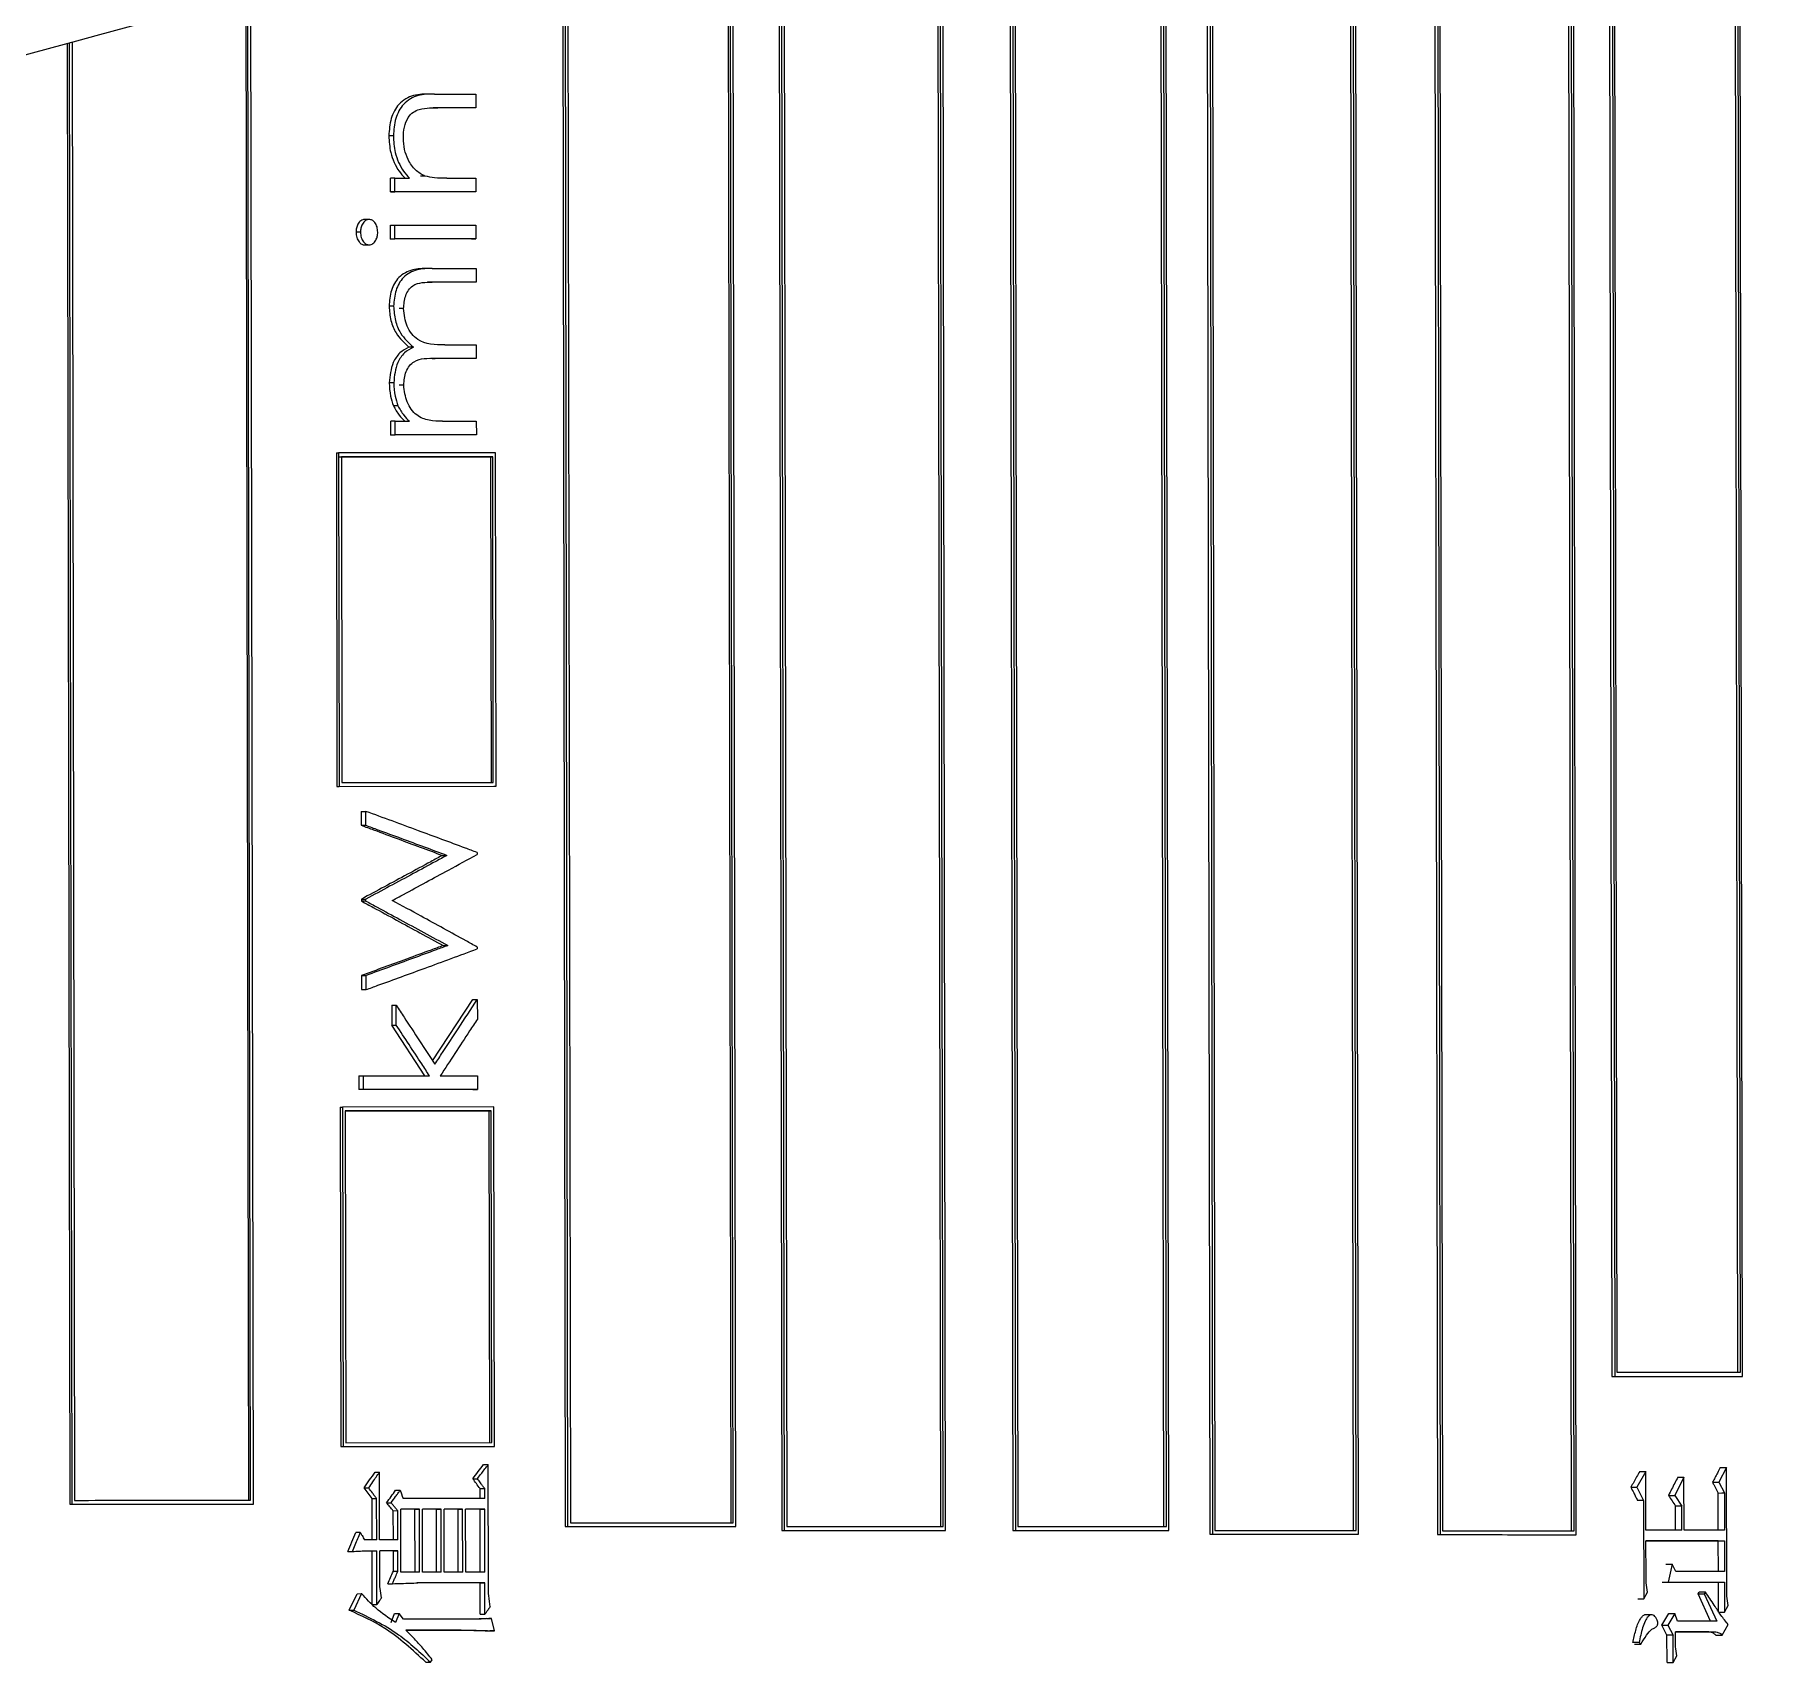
# Model space of a CAD drawing. Header units: millimetres. Extents: x 2320 to 4000, y 933 to 2121.
# Drawn here: x 2904.21 to 2926.8, y 1106.1 to 1127.4 of the extents above; entities that cross this region are included whole.
import ezdxf

# ---------------------------------------------------------------- set-up
doc = ezdxf.new("R2010")
doc.units = ezdxf.units.MM

msp = doc.modelspace()

# ---------------------------------------------------------------- linework, layer by layer
at = {"color": 7, "linetype": 'Continuous', "lineweight": 25}
for p, q in [((2913.28, 1129.961), (2913.317, 1107.928)), ((2913.35, 1107.928), (2913.312, 1129.961)), ((2913.384, 1107.878), (2913.347, 1130.011)), ((2913.946, 1129.961), (2913.984, 1107.828)), ((2913.979, 1129.961), (2914.017, 1107.828)), ((2914.013, 1129.911), (2914.051, 1107.878)), ((2916.024, 1129.911), (2916.061, 1107.878)), ((2916.095, 1107.878), (2916.058, 1129.911)), ((2916.128, 1107.828), (2916.091, 1129.961)), ((2916.969, 1129.961), (2917.006, 1107.828)), ((2917.003, 1129.961), (2917.041, 1107.828)), ((2917.036, 1129.911), (2917.073, 1107.878)), ((2918.942, 1129.911), (2918.98, 1107.878)), ((2919.016, 1107.878), (2918.978, 1129.911)), ((2919.047, 1107.828), (2919.01, 1129.961)), ((2919.547, 1129.911), (2919.585, 1107.778)), ((2919.584, 1129.911), (2919.621, 1107.778)), ((2919.615, 1129.861), (2919.652, 1107.828)), ((2921.423, 1129.86), (2921.461, 1107.827)), ((2921.498, 1107.827), (2921.461, 1129.86)), ((2921.528, 1107.777), (2921.491, 1129.91)), ((2922.523, 1129.905), (2922.561, 1107.772)), ((2922.562, 1129.905), (2922.599, 1107.772)), ((2922.591, 1129.855), (2922.628, 1107.822)), ((2924.275, 1129.854), (2924.312, 1107.821)), ((2924.352, 1107.821), (2924.314, 1129.854)), ((2924.379, 1107.771), (2924.342, 1129.904)), ((2924.808, 1129.853), (2924.842, 1109.843)), ((2924.848, 1129.853), (2924.882, 1109.843)), ((2926.553, 1109.842), (2926.52, 1129.852)), ((2924.875, 1129.803), (2924.909, 1109.899)), ((2926.453, 1129.802), (2926.486, 1109.898)), ((2926.527, 1109.898), (2926.494, 1129.802)), ((2911.116, 1129.196), (2911.152, 1107.878)), ((2911.147, 1129.205), (2911.183, 1107.878)), ((2911.183, 1129.216), (2911.219, 1107.928)), ((2906.973, 1127.967), (2907.007, 1108.221)), ((2907.035, 1108.222), (2907.001, 1127.976)), ((2907.072, 1108.172), (2907.039, 1127.987)), ((2904.637, 1127.283), (2904.67, 1108.17)), ((2904.664, 1127.29), (2904.696, 1108.17)), ((2904.702, 1127.299), (2904.734, 1108.22)), ((2909.429, 1126.62), (2909.369, 1126.62)), ((2909.441, 1126.62), (2909.381, 1126.62)), ((2909.484, 1126.441), (2909.424, 1126.44)), ((2909.441, 1126.62), (2909.981, 1126.62)), ((2909.921, 1126.441), (2909.473, 1126.441)), ((2909.981, 1126.441), (2909.484, 1126.441)), ((2909.981, 1126.441), (2909.921, 1126.441)), ((2909.981, 1126.62), (2909.981, 1126.441)), ((2909.317, 1125.545), (2909.257, 1125.545)), ((2908.923, 1125.517), (2908.864, 1125.517)), ((2908.864, 1125.338), (2908.864, 1125.517)), ((2909.923, 1125.338), (2908.864, 1125.338)), ((2908.864, 1125.338), (2908.923, 1125.338)), ((2908.923, 1125.517), (2909.115, 1125.518)), ((2908.923, 1125.338), (2908.923, 1125.517)), ((2909.983, 1125.338), (2908.923, 1125.338)), ((2909.601, 1125.518), (2909.983, 1125.518)), ((2909.983, 1125.338), (2909.923, 1125.338)), ((2909.983, 1125.518), (2909.983, 1125.338)), ((2908.587, 1124.979), (2908.528, 1124.979)), ((2908.865, 1124.722), (2908.865, 1124.902)), ((2908.865, 1124.902), (2908.924, 1124.902)), ((2908.924, 1124.723), (2908.924, 1124.902)), ((2908.924, 1124.902), (2909.984, 1124.902)), ((2909.984, 1124.902), (2909.984, 1124.723)), ((2908.473, 1124.811), (2908.415, 1124.811)), ((2908.528, 1124.645), (2908.587, 1124.646)), ((2908.865, 1124.722), (2908.924, 1124.723)), ((2908.912, 1124.722), (2908.865, 1124.722)), ((2909.984, 1124.723), (2908.924, 1124.723)), ((2909.924, 1124.723), (2909.868, 1124.723)), ((2909.924, 1124.723), (2909.984, 1124.723)), ((2909.412, 1124.338), (2909.353, 1124.338)), ((2909.412, 1124.338), (2909.985, 1124.338)), ((2909.985, 1124.338), (2909.985, 1124.159)), ((2909.412, 1124.159), (2909.352, 1124.158)), ((2909.925, 1124.159), (2909.408, 1124.158)), ((2909.985, 1124.159), (2909.412, 1124.159)), ((2909.985, 1124.159), (2909.925, 1124.159)), ((2909.038, 1123.812), (2908.979, 1123.812)), ((2909.576, 1123.338), (2909.987, 1123.338)), ((2909.987, 1123.338), (2909.987, 1123.159)), ((2909.449, 1123.159), (2909.39, 1123.158)), ((2909.926, 1123.159), (2909.448, 1123.158)), ((2909.987, 1123.159), (2909.449, 1123.159)), ((2909.987, 1123.159), (2909.926, 1123.159)), ((2908.908, 1122.842), (2908.849, 1122.842)), ((2909.039, 1122.811), (2908.98, 1122.811)), ((2908.928, 1122.338), (2908.869, 1122.338)), ((2908.869, 1122.158), (2908.869, 1122.338)), ((2909.928, 1122.159), (2908.869, 1122.158)), ((2908.869, 1122.158), (2908.928, 1122.159)), ((2908.928, 1122.159), (2908.928, 1122.338)), ((2908.928, 1122.338), (2909.113, 1122.338)), ((2909.989, 1122.159), (2908.928, 1122.159)), ((2909.544, 1122.338), (2909.988, 1122.338)), ((2909.989, 1122.159), (2909.928, 1122.159)), ((2909.988, 1122.338), (2909.989, 1122.159)), ((2908.158, 1121.925), (2908.165, 1117.562)), ((2908.158, 1121.925), (2908.187, 1121.925)), ((2910.24, 1121.925), (2908.187, 1121.925)), ((2908.187, 1121.925), (2908.195, 1117.562)), ((2910.247, 1117.563), (2910.24, 1121.925)), ((2910.204, 1121.875), (2908.224, 1121.875)), ((2908.224, 1121.875), (2908.231, 1117.612)), ((2910.174, 1121.875), (2910.204, 1121.875)), ((2910.174, 1121.875), (2910.181, 1117.613)), ((2910.211, 1117.613), (2910.204, 1121.875)), ((2908.165, 1117.562), (2910.216, 1117.563)), ((2908.195, 1117.562), (2910.247, 1117.563)), ((2908.231, 1117.612), (2910.211, 1117.613)), ((2910.217, 1117.563), (2910.247, 1117.563)), ((2908.484, 1117.235), (2908.484, 1117.052)), ((2908.484, 1117.235), (2908.543, 1117.235)), ((2908.543, 1117.052), (2908.543, 1117.235)), ((2908.484, 1117.052), (2908.543, 1117.052)), ((2909.545, 1116.659), (2909.605, 1116.659)), ((2909.998, 1116.697), (2909.998, 1116.671)), ((2908.486, 1116.087), (2908.486, 1116.061)), ((2908.545, 1116.061), (2908.486, 1116.061)), ((2908.545, 1116.061), (2908.545, 1116.087)), ((2909.555, 1115.479), (2909.615, 1115.479)), ((2910, 1115.46), (2910, 1115.435)), ((2908.488, 1115.087), (2908.546, 1115.087)), ((2908.488, 1115.087), (2908.488, 1114.902)), ((2908.547, 1114.902), (2908.546, 1115.087)), ((2908.882, 1114.697), (2908.941, 1114.697)), ((2908.882, 1114.697), (2908.882, 1114.439)), ((2908.941, 1114.439), (2908.941, 1114.697)), ((2909.416, 1113.971), (2909.941, 1114.774)), ((2909.941, 1114.774), (2910.001, 1114.774)), ((2910.001, 1114.774), (2910.002, 1114.517)), ((2908.882, 1114.439), (2908.941, 1114.439)), ((2909.317, 1113.774), (2908.882, 1114.439)), ((2908.452, 1113.774), (2908.453, 1113.594)), ((2908.452, 1113.774), (2908.511, 1113.774)), ((2909.943, 1113.595), (2908.453, 1113.594)), ((2908.511, 1113.594), (2908.511, 1113.774)), ((2908.511, 1113.774), (2909.377, 1113.774)), ((2910.003, 1113.595), (2908.511, 1113.594)), ((2909.516, 1113.774), (2910.003, 1113.774)), ((2909.943, 1113.595), (2910.003, 1113.595)), ((2910.003, 1113.774), (2910.003, 1113.595)), ((2908.209, 1113.366), (2908.217, 1108.925)), ((2908.209, 1113.366), (2908.238, 1113.366)), ((2910.218, 1113.367), (2908.238, 1113.366)), ((2908.238, 1113.366), (2908.246, 1108.925)), ((2910.226, 1108.926), (2910.218, 1113.367)), ((2910.183, 1113.317), (2908.275, 1113.316)), ((2908.275, 1113.316), (2908.283, 1108.975)), ((2908.275, 1113.316), (2910.152, 1113.316)), ((2910.152, 1113.316), (2910.183, 1113.317)), ((2910.152, 1113.316), (2910.16, 1108.976)), ((2910.19, 1108.976), (2910.183, 1113.317)), ((2924.842, 1109.843), (2926.512, 1109.842)), ((2924.842, 1109.843), (2924.882, 1109.843)), ((2926.512, 1109.842), (2926.553, 1109.842)), ((2908.217, 1108.925), (2910.195, 1108.926)), ((2908.246, 1108.925), (2910.226, 1108.926)), ((2908.283, 1108.975), (2910.19, 1108.976)), ((2910.196, 1108.926), (2910.226, 1108.926)), ((2908.724, 1107.703), (2908.723, 1108.59)), ((2910.147, 1107.087), (2910.144, 1108.688)), ((2925.289, 1108.599), (2925.172, 1108.393)), ((2925.29, 1107.831), (2925.289, 1108.599)), ((2926.344, 1108.652), (2926.243, 1108.457)), ((2926.347, 1107.062), (2926.344, 1108.652)), ((2908.522, 1108.384), (2908.581, 1108.384)), ((2909.943, 1108.504), (2910.004, 1108.504)), ((2910.037, 1108.244), (2910.037, 1108.374)), ((2910.098, 1108.244), (2910.098, 1108.374)), ((2925.172, 1108.393), (2925.26, 1108.22)), ((2925.787, 1108.523), (2925.666, 1108.285)), ((2925.788, 1107.83), (2925.787, 1108.523)), ((2926.243, 1108.457), (2926.316, 1108.317)), ((2904.67, 1108.17), (2907.044, 1108.171)), ((2907.044, 1108.171), (2907.072, 1108.172)), ((2908.626, 1107.703), (2908.625, 1108.244)), ((2908.685, 1107.703), (2908.684, 1108.244)), ((2908.815, 1108.19), (2908.874, 1108.19)), ((2910.098, 1108.244), (2909.032, 1108.244)), ((2925.26, 1108.22), (2925.263, 1106.933)), ((2925.666, 1108.285), (2925.758, 1108.144)), ((2925.758, 1108.144), (2925.677, 1108.144)), ((2925.678, 1107.83), (2925.677, 1108.144)), ((2925.759, 1107.83), (2925.758, 1108.144)), ((2926.236, 1107.83), (2926.235, 1108.316)), ((2926.316, 1108.317), (2926.317, 1107.83)), ((2908.961, 1108.082), (2908.902, 1108.081)), ((2908.903, 1107.703), (2908.902, 1108.081)), ((2908.962, 1107.703), (2908.961, 1108.082)), ((2909.245, 1108.103), (2909, 1108.103)), ((2909.002, 1107.281), (2909, 1108.103)), ((2909.185, 1108.103), (2909, 1108.103)), ((2909.185, 1108.103), (2909.245, 1108.103)), ((2909.187, 1107.281), (2909.185, 1108.103)), ((2909.246, 1107.281), (2909.245, 1108.103)), ((2909.528, 1108.103), (2909.284, 1108.103)), ((2909.286, 1107.281), (2909.284, 1108.103)), ((2909.468, 1108.103), (2909.284, 1108.103)), ((2909.468, 1108.103), (2909.528, 1108.103)), ((2909.469, 1107.281), (2909.468, 1108.103)), ((2909.529, 1107.281), (2909.528, 1108.103)), ((2909.809, 1108.104), (2909.567, 1108.103)), ((2909.568, 1107.281), (2909.567, 1108.103)), ((2909.749, 1108.103), (2909.567, 1108.103)), ((2909.749, 1108.103), (2909.809, 1108.104)), ((2909.751, 1107.281), (2909.749, 1108.103)), ((2909.811, 1107.281), (2909.809, 1108.104)), ((2910.098, 1108.104), (2909.849, 1108.104)), ((2909.85, 1107.281), (2909.849, 1108.104)), ((2910.038, 1108.103), (2909.849, 1108.103)), ((2910.038, 1108.103), (2910.098, 1108.104)), ((2910.039, 1107.281), (2910.038, 1108.103)), ((2910.1, 1107.282), (2910.098, 1108.104)), ((2908.685, 1107.703), (2908.526, 1107.703)), ((2908.962, 1107.703), (2908.724, 1107.703)), ((2911.152, 1107.878), (2913.352, 1107.878)), ((2911.152, 1107.878), (2911.183, 1107.878)), ((2913.352, 1107.878), (2913.384, 1107.878)), ((2913.984, 1107.828), (2916.094, 1107.828)), ((2916.094, 1107.828), (2916.128, 1107.828)), ((2917.006, 1107.828), (2919.011, 1107.828)), ((2919.011, 1107.828), (2919.047, 1107.828)), ((2919.585, 1107.778), (2921.491, 1107.777)), ((2921.491, 1107.777), (2921.528, 1107.777)), ((2922.561, 1107.772), (2924.34, 1107.771)), ((2924.34, 1107.771), (2924.379, 1107.771)), ((2925.759, 1107.83), (2925.29, 1107.831)), ((2925.29, 1107.69), (2926.318, 1107.689)), ((2925.291, 1107.236), (2925.29, 1107.69)), ((2926.236, 1107.689), (2925.29, 1107.69)), ((2926.317, 1107.83), (2925.788, 1107.83)), ((2926.236, 1107.689), (2926.318, 1107.689)), ((2926.237, 1107.289), (2926.236, 1107.689)), ((2926.318, 1107.689), (2926.318, 1107.289)), ((2908.309, 1107.551), (2908.368, 1107.551)), ((2908.628, 1106.859), (2908.626, 1107.562)), ((2908.686, 1106.859), (2908.685, 1107.562)), ((2908.962, 1107.562), (2908.725, 1107.562)), ((2908.725, 1107.162), (2908.725, 1107.562)), ((2908.903, 1107.562), (2908.725, 1107.562)), ((2908.903, 1107.562), (2908.962, 1107.562)), ((2908.903, 1107.292), (2908.903, 1107.562)), ((2908.962, 1107.292), (2908.962, 1107.562)), ((2908.903, 1107.292), (2908.962, 1107.292)), ((2909.246, 1107.281), (2909.002, 1107.281)), ((2909.529, 1107.281), (2909.286, 1107.281)), ((2909.811, 1107.281), (2909.568, 1107.281)), ((2910.1, 1107.282), (2909.85, 1107.281)), ((2925.633, 1107.387), (2925.581, 1107.149)), ((2925.679, 1107.29), (2925.633, 1107.387)), ((2926.318, 1107.289), (2925.679, 1107.29)), ((2910.039, 1107.141), (2909.216, 1107.14)), ((2910.1, 1107.141), (2909.223, 1107.141)), ((2910.039, 1107.141), (2910.1, 1107.141)), ((2910.04, 1106.73), (2910.039, 1107.141)), ((2910.1, 1106.73), (2910.1, 1107.141)), ((2925.263, 1106.933), (2925.309, 1107.019)), ((2925.501, 1107.149), (2926.237, 1107.148)), ((2925.581, 1107.149), (2926.318, 1107.148)), ((2925.971, 1106.997), (2925.988, 1107.019)), ((2926.069, 1107.019), (2925.988, 1107.019)), ((2926.069, 1107.019), (2926.052, 1106.997)), ((2926.237, 1107.148), (2926.318, 1107.148)), ((2926.237, 1106.759), (2926.237, 1107.148)), ((2926.318, 1107.148), (2926.319, 1106.759)), ((2908.326, 1106.783), (2908.429, 1106.999)), ((2908.326, 1106.783), (2908.385, 1106.783)), ((2908.488, 1107), (2908.385, 1106.783)), ((2908.429, 1106.999), (2908.488, 1107)), ((2908.628, 1106.859), (2908.686, 1106.859)), ((2925.182, 1106.933), (2925.263, 1106.933)), ((2926.136, 1106.64), (2925.971, 1106.997)), ((2926.052, 1106.997), (2926.217, 1106.64)), ((2926.319, 1106.759), (2926.364, 1106.846)), ((2908.873, 1106.621), (2908.92, 1106.74)), ((2908.979, 1106.74), (2908.932, 1106.621)), ((2909.034, 1106.665), (2908.979, 1106.74)), ((2909.82, 1106.665), (2909.034, 1106.665)), ((2910.04, 1106.73), (2910.1, 1106.73)), ((2910.125, 1106.676), (2910.063, 1106.671)), ((2910.225, 1106.514), (2910.186, 1106.676)), ((2925.351, 1106.722), (2925.27, 1106.722)), ((2925.496, 1106.586), (2925.588, 1106.738)), ((2925.565, 1106.456), (2925.496, 1106.586)), ((2925.669, 1106.738), (2925.577, 1106.587)), ((2925.577, 1106.587), (2925.646, 1106.457)), ((2925.703, 1106.641), (2925.669, 1106.738)), ((2926.217, 1106.64), (2925.703, 1106.641)), ((2926.237, 1106.759), (2926.319, 1106.759)), ((2926.286, 1106.456), (2926.365, 1106.597)), ((2909.066, 1106.524), (2909.851, 1106.524)), ((2909.791, 1106.524), (2909.066, 1106.524)), ((2909.791, 1106.524), (2909.851, 1106.524)), ((2910.225, 1106.514), (2910.165, 1106.513)), ((2925.199, 1106.36), (2925.119, 1106.359)), ((2925.142, 1106.338), (2925.223, 1106.338)), ((2925.646, 1106.457), (2925.565, 1106.456)), ((2925.566, 1106.1), (2925.565, 1106.456)), ((2925.647, 1106.1), (2925.646, 1106.457)), ((2925.675, 1106.5), (2926.184, 1106.5)), ((2925.675, 1106.403), (2925.675, 1106.5)), ((2926.102, 1106.499), (2925.675, 1106.5)), ((2926.102, 1106.499), (2926.184, 1106.5)), ((2909.33, 1106.102), (2909.39, 1106.102)), ((2909.39, 1106.102), (2909.413, 1106.135)), ((2925.566, 1106.1), (2925.647, 1106.1)), ((2925.647, 1106.1), (2925.693, 1106.186))]:
    msp.add_line(p, q, dxfattribs=at)
at = {"color": 7, "linetype": 'Continuous', "lineweight": 25, "flags": 128}
for points in [[(2908.903, 1126.074), (2908.884, 1126.073), (2908.864, 1126.073), (2908.844, 1126.073)], [(2908.907, 1123.843), (2908.888, 1123.843), (2908.868, 1123.843), (2908.848, 1123.843)], [(2909.165, 1123.307), (2909.147, 1123.307), (2909.128, 1123.307), (2909.106, 1123.307)], [(2908.165, 1117.562), (2908.182, 1117.562), (2908.195, 1117.562)], [(2908.486, 1116.087), (2908.519, 1116.087), (2908.545, 1116.087)], [(2908.488, 1114.902), (2908.521, 1114.902), (2908.547, 1114.902)], [(2908.511, 1113.594), (2908.478, 1113.594), (2908.453, 1113.594)], [(2908.217, 1108.925), (2908.233, 1108.925), (2908.246, 1108.925)], [(2908.664, 1108.59), (2908.697, 1108.59), (2908.723, 1108.59)], [(2910.083, 1108.688), (2910.117, 1108.688), (2910.144, 1108.688)], [(2925.208, 1108.599), (2925.253, 1108.599), (2925.289, 1108.599)], [(2926.262, 1108.652), (2926.308, 1108.652), (2926.344, 1108.652)], [(2910.037, 1108.374), (2910.071, 1108.374), (2910.098, 1108.374)], [(2925.092, 1108.393), (2925.137, 1108.393), (2925.172, 1108.393)], [(2925.706, 1108.522), (2925.751, 1108.523), (2925.787, 1108.523)], [(2926.161, 1108.457), (2926.207, 1108.457), (2926.243, 1108.457)], [(2904.67, 1108.17), (2904.685, 1108.17), (2904.696, 1108.17)], [(2908.625, 1108.244), (2908.658, 1108.244), (2908.684, 1108.244)], [(2908.933, 1108.352), (2908.966, 1108.352), (2908.992, 1108.352)], [(2908.992, 1108.352), (2909.009, 1108.307), (2909.02, 1108.275), (2909.032, 1108.244)], [(2925.26, 1108.22), (2925.215, 1108.22), (2925.18, 1108.22)], [(2925.585, 1108.285), (2925.631, 1108.285), (2925.666, 1108.285)], [(2926.235, 1108.316), (2926.281, 1108.317), (2926.316, 1108.317)], [(2908.471, 1107.8), (2908.438, 1107.8), (2908.412, 1107.8)], [(2913.984, 1107.828), (2914.002, 1107.828), (2914.017, 1107.828)], [(2917.006, 1107.828), (2917.025, 1107.828), (2917.041, 1107.828)], [(2919.585, 1107.778), (2919.605, 1107.778), (2919.621, 1107.778)], [(2922.561, 1107.772), (2922.582, 1107.772), (2922.599, 1107.772)], [(2925.552, 1107.387), (2925.597, 1107.387), (2925.633, 1107.387)], [(2908.833, 1107.129), (2908.866, 1107.13), (2908.892, 1107.13)], [(2925.501, 1107.149), (2925.546, 1107.149), (2925.581, 1107.149)], [(2925.971, 1106.997), (2926.016, 1106.997), (2926.052, 1106.997)], [(2908.92, 1106.74), (2908.953, 1106.74), (2908.979, 1106.74)], [(2910.125, 1106.676), (2910.159, 1106.676), (2910.186, 1106.676)], [(2925.496, 1106.586), (2925.541, 1106.586), (2925.577, 1106.587)], [(2925.588, 1106.738), (2925.633, 1106.738), (2925.669, 1106.738)], [(2926.204, 1106.456), (2926.225, 1106.456), (2926.245, 1106.456), (2926.286, 1106.456)]]:
    msp.add_lwpolyline(points, dxfattribs=at)
at = {"color": 7, "linetype": 'Continuous', "lineweight": 25}
for points, knots in [([(3016.601, 1270.179), (3016.62, 1271.43), (3016.674, 1274.987), (3016.518, 1280.852), (3016.033, 1287.757), (3015.23, 1294.633), (3014.115, 1301.465), (3012.689, 1308.239), (3010.956, 1314.941), (3008.918, 1321.557), (3006.581, 1328.073), (3003.949, 1334.476), (3001.027, 1340.752), (2997.822, 1346.887), (2994.34, 1352.871), (2990.589, 1358.689), (2986.577, 1364.33), (2982.311, 1369.782), (2977.801, 1375.033), (2973.055, 1380.074), (2968.085, 1384.892), (2962.9, 1389.479), (2957.511, 1393.824), (2951.93, 1397.919), (2946.167, 1401.755), (2940.235, 1405.324), (2934.147, 1408.618), (2927.915, 1411.632), (2921.551, 1414.357), (2915.07, 1416.79), (2908.485, 1418.924), (2901.809, 1420.755), (2895.056, 1422.28), (2888.241, 1423.495), (2881.378, 1424.398), (2874.48, 1424.987), (2867.563, 1425.26), (2860.641, 1425.218), (2853.728, 1424.86), (2846.838, 1424.186), (2839.986, 1423.199), (2833.186, 1421.9), (2826.453, 1420.292), (2819.8, 1418.379), (2813.242, 1416.164), (2806.791, 1413.652), (2800.462, 1410.848), (2794.267, 1407.758), (2788.219, 1404.389), (2782.332, 1400.748), (2776.617, 1396.841), (2771.086, 1392.678), (2765.751, 1388.267), (2760.623, 1383.617), (2755.712, 1378.737), (2751.029, 1373.639), (2746.584, 1368.333), (2742.385, 1362.829), (2738.442, 1357.139), (2734.763, 1351.275), (2731.355, 1345.249), (2728.225, 1339.074), (2725.381, 1332.763), (2722.828, 1326.329), (2720.571, 1319.784), (2718.614, 1313.144), (2716.963, 1306.421), (2715.621, 1299.63), (2714.59, 1292.784), (2713.872, 1285.899), (2713.469, 1278.988), (2713.382, 1272.066), (2713.611, 1265.147), (2714.155, 1258.246), (2715.014, 1251.377), (2716.186, 1244.554), (2717.667, 1237.792), (2719.455, 1231.105), (2721.547, 1224.506), (2723.938, 1218.009), (2726.623, 1211.628), (2729.596, 1205.377), (2732.851, 1199.267), (2736.382, 1193.313), (2740.181, 1187.526), (2744.24, 1181.918), (2748.55, 1176.501), (2753.103, 1171.287), (2757.89, 1166.286), (2762.9, 1161.508), (2768.122, 1156.964), (2773.546, 1152.663), (2779.161, 1148.615), (2784.955, 1144.826), (2790.916, 1141.306), (2797.031, 1138.062), (2803.288, 1135.1), (2809.674, 1132.427), (2816.175, 1130.047), (2822.777, 1127.967), (2829.468, 1126.191), (2836.233, 1124.722), (2843.058, 1123.562), (2849.928, 1122.716), (2856.83, 1122.184), (2863.75, 1121.967), (2870.671, 1122.067), (2877.582, 1122.482), (2884.465, 1123.212), (2891.309, 1124.256), (2898.098, 1125.61), (2904.818, 1127.273), (2911.454, 1129.241), (2917.995, 1131.51), (2924.425, 1134.075), (2930.731, 1136.931), (2936.9, 1140.071), (2942.919, 1143.49), (2948.777, 1147.18), (2954.459, 1151.133), (2959.956, 1155.341), (2965.255, 1159.796), (2970.344, 1164.488), (2975.215, 1169.408), (2979.856, 1174.544), (2984.257, 1179.887), (2988.411, 1185.426), (2992.307, 1191.148), (2995.938, 1197.042), (2999.296, 1203.095), (3002.375, 1209.296), (3005.167, 1215.63), (3007.668, 1222.085), (3009.871, 1228.648), (3011.772, 1235.304), (3013.368, 1242.04), (3014.655, 1248.842), (3015.63, 1255.696), (3016.278, 1262.466), (3016.529, 1267.3), (3016.592, 1269.832), (3016.601, 1270.179)], [0, 0, 0, 0, 0.00394, 0.011205, 0.01847, 0.025736, 0.033001, 0.040266, 0.047531, 0.054797, 0.062062, 0.069327, 0.076593, 0.083858, 0.091123, 0.098389, 0.105654, 0.112919, 0.120185, 0.12745, 0.134715, 0.141981, 0.149246, 0.156511, 0.163777, 0.171042, 0.178307, 0.185573, 0.192838, 0.200103, 0.207369, 0.214634, 0.221899, 0.229165, 0.23643, 0.243695, 0.250961, 0.258226, 0.265491, 0.272757, 0.280022, 0.287287, 0.294553, 0.301818, 0.309083, 0.316349, 0.323614, 0.330879, 0.338145, 0.34541, 0.352675, 0.35994, 0.367206, 0.374471, 0.381736, 0.389002, 0.396267, 0.403532, 0.410798, 0.418063, 0.425328, 0.432594, 0.439859, 0.447124, 0.45439, 0.461655, 0.46892, 0.476186, 0.483451, 0.490716, 0.497982, 0.505247, 0.512512, 0.519778, 0.527043, 0.534308, 0.541574, 0.548839, 0.556104, 0.56337, 0.570635, 0.5779, 0.585166, 0.592431, 0.599696, 0.606962, 0.614227, 0.621492, 0.628758, 0.636023, 0.643288, 0.650554, 0.657819, 0.665084, 0.67235, 0.679615, 0.68688, 0.694146, 0.701411, 0.708676, 0.715941, 0.723207, 0.730472, 0.737737, 0.745003, 0.752268, 0.759533, 0.766799, 0.774064, 0.781329, 0.788595, 0.79586, 0.803125, 0.810391, 0.817656, 0.824921, 0.832187, 0.839452, 0.846717, 0.853983, 0.861248, 0.868513, 0.875779, 0.883044, 0.890309, 0.897575, 0.90484, 0.912105, 0.919371, 0.926636, 0.933901, 0.941167, 0.948432, 0.955697, 0.962963, 0.970228, 0.977493, 0.984759, 0.992024, 0.998907, 1, 1, 1, 1]), ([(2909.381, 1126.62), (2909.31, 1126.619), (2909.167, 1126.617), (2908.972, 1126.511), (2908.861, 1126.301), (2908.85, 1126.15), (2908.844, 1126.073)], [0, 0, 0, 0, 0.270151, 0.542013, 0.767432, 1, 1, 1, 1]), ([(2909.441, 1126.62), (2909.37, 1126.619), (2909.227, 1126.617), (2909.032, 1126.511), (2908.92, 1126.301), (2908.909, 1126.15), (2908.903, 1126.074)], [0, 0, 0, 0, 0.270301, 0.542249, 0.767594, 1, 1, 1, 1]), ([(2909.243, 1126.419), (2909.288, 1126.427), (2909.368, 1126.441), (2909.449, 1126.441), (2909.484, 1126.441)], [0, 0, 0, 0, 0.559954, 1, 1, 1, 1]), ([(2909.034, 1126.042), (2909.036, 1126.091), (2909.04, 1126.187), (2909.088, 1126.309), (2909.162, 1126.387), (2909.216, 1126.409), (2909.243, 1126.419)], [0, 0, 0, 0, 0.290858, 0.574718, 0.790004, 1, 1, 1, 1]), ([(2908.844, 1126.073), (2908.848, 1125.999), (2908.856, 1125.878), (2908.909, 1125.724), (2908.974, 1125.609), (2909.028, 1125.548), (2909.056, 1125.517)], [0, 0, 0, 0, 0.3468502, 0.5686225, 0.7862598, 1, 1, 1, 1]), ([(2908.903, 1126.074), (2908.908, 1126), (2908.915, 1125.879), (2908.969, 1125.724), (2909.033, 1125.609), (2909.088, 1125.548), (2909.115, 1125.518)], [0, 0, 0, 0, 0.346759, 0.568511, 0.786179, 1, 1, 1, 1]), ([(2909.317, 1125.545), (2909.273, 1125.568), (2909.185, 1125.616), (2909.097, 1125.749), (2909.043, 1125.894), (2909.037, 1125.993), (2909.034, 1126.042)], [0, 0, 0, 0, 0.2684901, 0.5466043, 0.7715296, 1, 1, 1, 1]), ([(2909.601, 1125.518), (2909.548, 1125.517), (2909.452, 1125.517), (2909.358, 1125.537), (2909.317, 1125.545)], [0, 0, 0, 0, 0.559823, 1, 1, 1, 1]), ([(2908.528, 1124.979), (2908.51, 1124.975), (2908.475, 1124.968), (2908.439, 1124.92), (2908.418, 1124.867), (2908.416, 1124.83), (2908.415, 1124.811)], [0, 0, 0, 0, 0.265995, 0.543233, 0.769479, 1, 1, 1, 1]), ([(2908.587, 1124.979), (2908.569, 1124.975), (2908.533, 1124.968), (2908.498, 1124.92), (2908.476, 1124.867), (2908.474, 1124.83), (2908.473, 1124.811)], [0, 0, 0, 0, 0.266167, 0.543432, 0.769604, 1, 1, 1, 1]), ([(2908.699, 1124.811), (2908.697, 1124.835), (2908.694, 1124.881), (2908.665, 1124.936), (2908.628, 1124.973), (2908.6, 1124.977), (2908.587, 1124.979)], [0, 0, 0, 0, 0.291686, 0.575696, 0.790918, 1, 1, 1, 1]), ([(2908.415, 1124.811), (2908.417, 1124.788), (2908.42, 1124.741), (2908.45, 1124.687), (2908.487, 1124.651), (2908.515, 1124.647), (2908.528, 1124.645)], [0, 0, 0, 0, 0.291853, 0.575848, 0.790901, 1, 1, 1, 1]), ([(2908.473, 1124.811), (2908.475, 1124.788), (2908.479, 1124.742), (2908.508, 1124.687), (2908.546, 1124.652), (2908.573, 1124.648), (2908.587, 1124.646)], [0, 0, 0, 0, 0.2917, 0.575641, 0.790759, 1, 1, 1, 1]), ([(2908.587, 1124.646), (2908.604, 1124.649), (2908.64, 1124.656), (2908.675, 1124.704), (2908.696, 1124.757), (2908.698, 1124.793), (2908.699, 1124.811)], [0, 0, 0, 0, 0.2661054, 0.5434733, 0.769717, 1, 1, 1, 1]), ([(2909.353, 1124.338), (2909.287, 1124.337), (2909.155, 1124.334), (2908.973, 1124.244), (2908.864, 1124.054), (2908.853, 1123.914), (2908.848, 1123.843)], [0, 0, 0, 0, 0.270455, 0.54256, 0.767385, 1, 1, 1, 1]), ([(2909.412, 1124.338), (2909.346, 1124.337), (2909.214, 1124.334), (2909.032, 1124.244), (2908.923, 1124.054), (2908.912, 1123.914), (2908.907, 1123.843)], [0, 0, 0, 0, 0.270601, 0.542796, 0.767549, 1, 1, 1, 1]), ([(2909.038, 1123.812), (2909.042, 1123.87), (2909.049, 1123.958), (2909.1, 1124.057), (2909.17, 1124.132), (2909.283, 1124.156), (2909.369, 1124.158), (2909.412, 1124.159)], [0, 0, 0, 0, 0.25478, 0.388267, 0.517701, 0.758807, 1, 1, 1, 1]), ([(2908.848, 1123.843), (2908.852, 1123.78), (2908.862, 1123.656), (2908.944, 1123.457), (2909.045, 1123.363), (2909.106, 1123.307)], [0, 0, 0, 0, 0.288685, 0.57197, 1, 1, 1, 1]), ([(2908.907, 1123.843), (2908.912, 1123.78), (2908.921, 1123.656), (2909.003, 1123.457), (2909.104, 1123.363), (2909.165, 1123.307)], [0, 0, 0, 0, 0.288581, 0.57183, 1, 1, 1, 1]), ([(2909.576, 1123.338), (2909.45, 1123.338), (2909.291, 1123.337), (2909.141, 1123.48), (2909.061, 1123.611), (2909.047, 1123.732), (2909.038, 1123.812)], [0, 0, 0, 0, 0.4822, 0.612023, 0.745367, 1, 1, 1, 1]), ([(2909.106, 1123.307), (2909.065, 1123.286), (2908.983, 1123.242), (2908.874, 1123.082), (2908.859, 1122.933), (2908.849, 1122.842)], [0, 0, 0, 0, 0.269757, 0.547792, 1, 1, 1, 1]), ([(2909.165, 1123.307), (2909.125, 1123.286), (2909.043, 1123.242), (2908.933, 1123.082), (2908.918, 1122.934), (2908.908, 1122.842)], [0, 0, 0, 0, 0.2699071, 0.5479673, 1, 1, 1, 1]), ([(2909.039, 1122.811), (2909.045, 1122.872), (2909.053, 1122.966), (2909.112, 1123.068), (2909.232, 1123.17), (2909.353, 1123.164), (2909.449, 1123.159)], [0, 0, 0, 0, 0.255065, 0.388375, 0.517295, 1, 1, 1, 1]), ([(2908.849, 1122.842), (2908.852, 1122.783), (2908.858, 1122.679), (2908.89, 1122.583), (2908.904, 1122.54)], [0, 0, 0, 0, 0.56247, 1, 1, 1, 1]), ([(2908.908, 1122.842), (2908.911, 1122.783), (2908.917, 1122.679), (2908.949, 1122.583), (2908.963, 1122.541)], [0, 0, 0, 0, 0.562438, 1, 1, 1, 1]), ([(2909.544, 1122.338), (2909.487, 1122.34), (2909.372, 1122.342), (2909.227, 1122.394), (2909.135, 1122.493), (2909.062, 1122.619), (2909.048, 1122.735), (2909.039, 1122.811)], [0, 0, 0, 0, 0.241257, 0.483386, 0.613214, 0.746328, 1, 1, 1, 1]), ([(2908.963, 1122.541), (2908.958, 1122.541), (2908.946, 1122.541), (2908.927, 1122.541), (2908.913, 1122.541), (2908.904, 1122.54)], [0, 0, 0, 0, 0.2805793, 0.5611587, 1, 1, 1, 1]), ([(2908.904, 1122.54), (2908.928, 1122.497), (2908.971, 1122.421), (2909.029, 1122.363), (2909.054, 1122.338)], [0, 0, 0, 0, 0.564301, 1, 1, 1, 1]), ([(2908.963, 1122.541), (2908.987, 1122.498), (2909.03, 1122.421), (2909.088, 1122.363), (2909.113, 1122.338)], [0, 0, 0, 0, 0.564241, 1, 1, 1, 1]), ([(2908.195, 1121.875), (2908.567, 1121.875), (2909.232, 1121.875), (2909.886, 1121.875), (2910.174, 1121.875)], [0, 0, 0, 0, 0.559997, 1, 1, 1, 1]), ([(2909.998, 1116.697), (2909.947, 1116.716), (2909.692, 1116.811), (2909.209, 1116.99), (2908.772, 1117.151), (2908.543, 1117.235)], [0, 0, 0, 0, 0.105883, 0.529421, 1, 1, 1, 1]), ([(2908.484, 1117.052), (2908.538, 1117.032), (2908.699, 1116.973), (2908.956, 1116.877), (2909.256, 1116.766), (2909.449, 1116.694), (2909.545, 1116.659)], [0, 0, 0, 0, 0.1506647, 0.4519946, 0.7259945, 1, 1, 1, 1]), ([(2908.543, 1117.052), (2908.595, 1117.033), (2908.75, 1116.976), (2909.005, 1116.882), (2909.307, 1116.77), (2909.506, 1116.696), (2909.605, 1116.659)], [0, 0, 0, 0, 0.145351, 0.436054, 0.718024, 1, 1, 1, 1]), ([(2909.545, 1116.659), (2909.495, 1116.631), (2909.343, 1116.549), (2909.09, 1116.412), (2908.788, 1116.249), (2908.587, 1116.141), (2908.486, 1116.087)], [0, 0, 0, 0, 0.144273, 0.432819, 0.716406, 1, 1, 1, 1]), ([(2909.605, 1116.659), (2909.556, 1116.632), (2909.41, 1116.553), (2909.16, 1116.418), (2908.855, 1116.254), (2908.648, 1116.143), (2908.545, 1116.087)], [0, 0, 0, 0, 0.139179, 0.417538, 0.708766, 1, 1, 1, 1]), ([(2908.889, 1116.069), (2908.938, 1116.095), (2909.086, 1116.175), (2909.332, 1116.308), (2909.652, 1116.482), (2909.874, 1116.603), (2909.998, 1116.671)], [0, 0, 0, 0, 0.1324799, 0.3974403, 0.6624006, 1, 1, 1, 1]), ([(2908.486, 1116.061), (2908.537, 1116.033), (2908.691, 1115.95), (2908.946, 1115.811), (2909.251, 1115.645), (2909.454, 1115.534), (2909.555, 1115.479)], [0, 0, 0, 0, 0.143076, 0.429227, 0.714611, 1, 1, 1, 1]), ([(2908.545, 1116.061), (2908.594, 1116.034), (2908.743, 1115.954), (2908.995, 1115.817), (2909.303, 1115.65), (2909.511, 1115.536), (2909.615, 1115.479)], [0, 0, 0, 0, 0.137967, 0.413903, 0.706948, 1, 1, 1, 1]), ([(2910, 1115.46), (2909.951, 1115.487), (2909.805, 1115.567), (2909.561, 1115.702), (2909.24, 1115.878), (2909.015, 1116), (2908.889, 1116.069)], [0, 0, 0, 0, 0.132228, 0.396684, 0.661141, 1, 1, 1, 1]), ([(2909.555, 1115.479), (2909.502, 1115.459), (2909.343, 1115.401), (2909.086, 1115.306), (2908.783, 1115.195), (2908.586, 1115.123), (2908.488, 1115.087)], [0, 0, 0, 0, 0.149842, 0.449525, 0.72476, 1, 1, 1, 1]), ([(2909.615, 1115.479), (2909.564, 1115.46), (2909.41, 1115.404), (2909.155, 1115.31), (2908.851, 1115.198), (2908.648, 1115.124), (2908.546, 1115.087)], [0, 0, 0, 0, 0.144497, 0.433492, 0.716743, 1, 1, 1, 1]), ([(2908.547, 1114.902), (2908.598, 1114.921), (2908.857, 1115.015), (2909.343, 1115.192), (2909.774, 1115.351), (2910, 1115.435)], [0, 0, 0, 0, 0.105997, 0.529992, 1, 1, 1, 1]), ([(2908.941, 1114.697), (2908.975, 1114.645), (2909.076, 1114.491), (2909.245, 1114.234), (2909.379, 1114.028), (2909.446, 1113.926)], [0, 0, 0, 0, 0.201203, 0.600601, 1, 1, 1, 1]), ([(2909.446, 1113.926), (2909.48, 1113.977), (2909.581, 1114.132), (2909.767, 1114.415), (2909.917, 1114.646), (2910.001, 1114.774)], [0, 0, 0, 0, 0.182207, 0.546622, 1, 1, 1, 1]), ([(2910.002, 1114.517), (2909.968, 1114.465), (2909.87, 1114.316), (2909.709, 1114.068), (2909.58, 1113.872), (2909.516, 1113.774)], [0, 0, 0, 0, 0.208204, 0.604101, 1, 1, 1, 1]), ([(2909.377, 1113.774), (2909.343, 1113.826), (2909.254, 1113.963), (2909.109, 1114.184), (2908.997, 1114.354), (2908.941, 1114.439)], [0, 0, 0, 0, 0.233528, 0.616763, 1, 1, 1, 1]), ([(2924.882, 1109.843), (2925.053, 1109.843), (2925.394, 1109.843), (2925.953, 1109.842), (2926.335, 1109.842), (2926.553, 1109.842)], [0, 0, 0, 0, 0.300081, 0.600162, 1, 1, 1, 1]), ([(2924.909, 1109.899), (2925.079, 1109.899), (2925.421, 1109.899), (2925.961, 1109.899), (2926.326, 1109.898), (2926.527, 1109.898)], [0, 0, 0, 0, 0.3099205, 0.6198411, 1, 1, 1, 1]), ([(2908.522, 1108.384), (2908.546, 1108.418), (2908.593, 1108.487), (2908.64, 1108.555), (2908.664, 1108.59)], [0, 0, 0, 0, 0.5, 1, 1, 1, 1]), ([(2908.581, 1108.384), (2908.598, 1108.41), (2908.631, 1108.457), (2908.678, 1108.525), (2908.708, 1108.568), (2908.723, 1108.59)], [0, 0, 0, 0, 0.369349, 0.684674, 1, 1, 1, 1]), ([(2909.943, 1108.504), (2909.967, 1108.534), (2910.013, 1108.596), (2910.06, 1108.657), (2910.083, 1108.688)], [0, 0, 0, 0, 0.5, 1, 1, 1, 1]), ([(2910.004, 1108.504), (2910.022, 1108.528), (2910.055, 1108.571), (2910.101, 1108.632), (2910.13, 1108.669), (2910.144, 1108.688)], [0, 0, 0, 0, 0.392599, 0.696299, 1, 1, 1, 1]), ([(2925.208, 1108.599), (2925.195, 1108.574), (2925.169, 1108.528), (2925.13, 1108.46), (2925.105, 1108.415), (2925.092, 1108.393)], [0, 0, 0, 0, 0.352476, 0.676238, 1, 1, 1, 1]), ([(2926.262, 1108.652), (2926.25, 1108.627), (2926.226, 1108.582), (2926.193, 1108.517), (2926.172, 1108.477), (2926.161, 1108.457)], [0, 0, 0, 0, 0.380988, 0.690494, 1, 1, 1, 1]), ([(2908.625, 1108.244), (2908.608, 1108.267), (2908.574, 1108.314), (2908.539, 1108.361), (2908.522, 1108.384)], [0, 0, 0, 0, 0.5, 1, 1, 1, 1]), ([(2908.684, 1108.244), (2908.675, 1108.256), (2908.657, 1108.281), (2908.622, 1108.328), (2908.597, 1108.362), (2908.581, 1108.384)], [0, 0, 0, 0, 0.263609, 0.527219, 1, 1, 1, 1]), ([(2910.037, 1108.374), (2910.021, 1108.395), (2909.99, 1108.439), (2909.959, 1108.482), (2909.943, 1108.504)], [0, 0, 0, 0, 0.5, 1, 1, 1, 1]), ([(2910.098, 1108.374), (2910.089, 1108.386), (2910.071, 1108.411), (2910.04, 1108.454), (2910.017, 1108.485), (2910.004, 1108.504)], [0, 0, 0, 0, 0.2855769, 0.5711538, 1, 1, 1, 1]), ([(2925.092, 1108.393), (2925.105, 1108.368), (2925.126, 1108.326), (2925.155, 1108.268), (2925.172, 1108.236), (2925.18, 1108.22)], [0, 0, 0, 0, 0.4407847, 0.720392, 1, 1, 1, 1]), ([(2925.706, 1108.522), (2925.693, 1108.497), (2925.666, 1108.445), (2925.626, 1108.366), (2925.599, 1108.312), (2925.585, 1108.285)], [0, 0, 0, 0, 0.318137, 0.659068, 1, 1, 1, 1]), ([(2926.161, 1108.457), (2926.168, 1108.445), (2926.181, 1108.42), (2926.205, 1108.373), (2926.223, 1108.339), (2926.235, 1108.316)], [0, 0, 0, 0, 0.263764, 0.527527, 1, 1, 1, 1]), ([(2904.696, 1108.17), (2904.936, 1108.171), (2905.416, 1108.171), (2906.21, 1108.171), (2906.759, 1108.171), (2907.072, 1108.172)], [0, 0, 0, 0, 0.300081, 0.600162, 1, 1, 1, 1]), ([(2904.734, 1108.22), (2904.974, 1108.221), (2905.454, 1108.221), (2906.222, 1108.221), (2906.746, 1108.221), (2907.035, 1108.222)], [0, 0, 0, 0, 0.3099206, 0.6198411, 1, 1, 1, 1]), ([(2908.815, 1108.19), (2908.835, 1108.217), (2908.874, 1108.271), (2908.913, 1108.325), (2908.933, 1108.352)], [0, 0, 0, 0, 0.5, 1, 1, 1, 1]), ([(2908.902, 1108.081), (2908.887, 1108.099), (2908.858, 1108.135), (2908.829, 1108.171), (2908.815, 1108.19)], [0, 0, 0, 0, 0.5, 1, 1, 1, 1]), ([(2908.874, 1108.19), (2908.894, 1108.217), (2908.923, 1108.257), (2908.963, 1108.312), (2908.982, 1108.339), (2908.992, 1108.352)], [0, 0, 0, 0, 0.4999999, 0.7499999, 1, 1, 1, 1]), ([(2908.961, 1108.082), (2908.952, 1108.093), (2908.932, 1108.117), (2908.903, 1108.153), (2908.884, 1108.178), (2908.874, 1108.19)], [0, 0, 0, 0, 0.3275538, 0.6637769, 1, 1, 1, 1]), ([(2925.585, 1108.285), (2925.601, 1108.261), (2925.631, 1108.214), (2925.662, 1108.167), (2925.677, 1108.144)], [0, 0, 0, 0, 0.5, 1, 1, 1, 1]), ([(2911.219, 1107.928), (2911.442, 1107.928), (2911.887, 1107.928), (2912.598, 1107.928), (2913.083, 1107.928), (2913.35, 1107.928)], [0, 0, 0, 0, 0.309921, 0.619841, 1, 1, 1, 1]), ([(2908.309, 1107.551), (2908.326, 1107.593), (2908.361, 1107.676), (2908.395, 1107.758), (2908.412, 1107.8)], [0, 0, 0, 0, 0.5, 1, 1, 1, 1]), ([(2908.368, 1107.551), (2908.38, 1107.581), (2908.403, 1107.637), (2908.438, 1107.72), (2908.46, 1107.774), (2908.471, 1107.8)], [0, 0, 0, 0, 0.357822, 0.678911, 1, 1, 1, 1]), ([(2908.471, 1107.8), (2908.478, 1107.787), (2908.492, 1107.764), (2908.51, 1107.731), (2908.521, 1107.712), (2908.526, 1107.703)], [0, 0, 0, 0, 0.419954, 0.709977, 1, 1, 1, 1]), ([(2911.183, 1107.878), (2911.406, 1107.878), (2911.852, 1107.878), (2912.587, 1107.878), (2913.094, 1107.878), (2913.384, 1107.878)], [0, 0, 0, 0, 0.300081, 0.600162, 1, 1, 1, 1]), ([(2914.017, 1107.828), (2914.231, 1107.828), (2914.659, 1107.828), (2915.364, 1107.828), (2915.85, 1107.828), (2916.128, 1107.828)], [0, 0, 0, 0, 0.300081, 0.600162, 1, 1, 1, 1]), ([(2914.051, 1107.878), (2914.265, 1107.878), (2914.693, 1107.878), (2915.375, 1107.878), (2915.839, 1107.878), (2916.095, 1107.878)], [0, 0, 0, 0, 0.309921, 0.619841, 1, 1, 1, 1]), ([(2917.041, 1107.828), (2917.244, 1107.828), (2917.652, 1107.828), (2918.322, 1107.828), (2918.783, 1107.828), (2919.047, 1107.828)], [0, 0, 0, 0, 0.300081, 0.600162, 1, 1, 1, 1]), ([(2917.073, 1107.878), (2917.277, 1107.878), (2917.684, 1107.878), (2918.332, 1107.878), (2918.773, 1107.878), (2919.016, 1107.878)], [0, 0, 0, 0, 0.309921, 0.619841, 1, 1, 1, 1]), ([(2919.621, 1107.778), (2919.815, 1107.778), (2920.203, 1107.778), (2920.84, 1107.777), (2921.278, 1107.777), (2921.528, 1107.777)], [0, 0, 0, 0, 0.300081, 0.600162, 1, 1, 1, 1]), ([(2919.652, 1107.828), (2919.846, 1107.828), (2920.233, 1107.828), (2920.85, 1107.827), (2921.268, 1107.827), (2921.498, 1107.827)], [0, 0, 0, 0, 0.309921, 0.619841, 1, 1, 1, 1]), ([(2922.599, 1107.772), (2922.781, 1107.772), (2923.143, 1107.772), (2923.738, 1107.771), (2924.146, 1107.771), (2924.379, 1107.771)], [0, 0, 0, 0, 0.300081, 0.600162, 1, 1, 1, 1]), ([(2922.628, 1107.822), (2922.809, 1107.822), (2923.172, 1107.822), (2923.747, 1107.821), (2924.137, 1107.821), (2924.352, 1107.821)], [0, 0, 0, 0, 0.309921, 0.619841, 1, 1, 1, 1]), ([(2908.368, 1107.551), (2908.396, 1107.553), (2908.454, 1107.557), (2908.56, 1107.561), (2908.637, 1107.562), (2908.685, 1107.562)], [0, 0, 0, 0, 0.271414, 0.542845, 1, 1, 1, 1]), ([(2908.833, 1107.129), (2908.844, 1107.156), (2908.868, 1107.211), (2908.891, 1107.265), (2908.903, 1107.292)], [0, 0, 0, 0, 0.4999992, 1, 1, 1, 1]), ([(2908.892, 1107.13), (2908.898, 1107.144), (2908.911, 1107.174), (2908.934, 1107.228), (2908.952, 1107.267), (2908.962, 1107.292)], [0, 0, 0, 0, 0.27079, 0.54158, 1, 1, 1, 1]), ([(2925.309, 1107.019), (2925.303, 1107.059), (2925.293, 1107.13), (2925.292, 1107.204), (2925.291, 1107.236)], [0, 0, 0, 0, 0.558835, 1, 1, 1, 1]), ([(2908.749, 1106.946), (2908.742, 1106.985), (2908.727, 1107.057), (2908.726, 1107.13), (2908.725, 1107.162)], [0, 0, 0, 0, 0.5588348, 1, 1, 1, 1]), ([(2908.892, 1107.13), (2908.932, 1107.131), (2909.007, 1107.133), (2909.117, 1107.137), (2909.188, 1107.139), (2909.223, 1107.141)], [0, 0, 0, 0, 0.362107, 0.681053, 1, 1, 1, 1]), ([(2910.17, 1106.827), (2910.163, 1106.875), (2910.149, 1106.961), (2910.147, 1107.048), (2910.147, 1107.087)], [0, 0, 0, 0, 0.5592, 1, 1, 1, 1]), ([(2926.365, 1106.597), (2926.333, 1106.636), (2926.269, 1106.714), (2926.175, 1106.863), (2926.107, 1106.963), (2926.069, 1107.019)], [0, 0, 0, 0, 0.30479, 0.609527, 1, 1, 1, 1]), ([(2926.364, 1106.846), (2926.358, 1106.885), (2926.348, 1106.956), (2926.347, 1107.03), (2926.347, 1107.062)], [0, 0, 0, 0, 0.558835, 1, 1, 1, 1]), ([(2909.33, 1106.102), (2909.156, 1106.262), (2908.848, 1106.547), (2908.485, 1106.711), (2908.326, 1106.783)], [0, 0, 0, 0, 0.563504, 1, 1, 1, 1]), ([(2908.385, 1106.783), (2908.586, 1106.689), (2908.949, 1106.519), (2909.254, 1106.23), (2909.39, 1106.102)], [0, 0, 0, 0, 0.556051, 1, 1, 1, 1]), ([(2908.932, 1106.621), (2908.843, 1106.681), (2908.684, 1106.787), (2908.548, 1106.934), (2908.488, 1107)], [0, 0, 0, 0, 0.558291, 1, 1, 1, 1]), ([(2908.749, 1106.946), (2908.74, 1106.933), (2908.725, 1106.913), (2908.704, 1106.884), (2908.692, 1106.867), (2908.686, 1106.859)], [0, 0, 0, 0, 0.42836, 0.71418, 1, 1, 1, 1]), ([(2910.17, 1106.827), (2910.161, 1106.815), (2910.145, 1106.792), (2910.122, 1106.76), (2910.108, 1106.74), (2910.1, 1106.73)], [0, 0, 0, 0, 0.380765, 0.690382, 1, 1, 1, 1]), ([(2910.186, 1106.676), (2910.141, 1106.672), (2910.058, 1106.666), (2909.936, 1106.664), (2909.858, 1106.665), (2909.82, 1106.665)], [0, 0, 0, 0, 0.368742, 0.684307, 1, 1, 1, 1]), ([(2910.072, 1106.671), (2910.072, 1106.671), (2910.072, 1106.671), (2910.069, 1106.671), (2910.024, 1106.669), (2909.954, 1106.666), (2909.878, 1106.665), (2909.848, 1106.665), (2909.84, 1106.665)], [0, 0, 0, 0, 0.004581, 0.012132, 0.092129, 0.561503, 0.88592, 1, 1, 1, 1]), ([(2925.119, 1106.359), (2925.131, 1106.413), (2925.154, 1106.52), (2925.194, 1106.641), (2925.238, 1106.699), (2925.258, 1106.721), (2925.27, 1106.722), (2925.27, 1106.722)], [0, 0, 0, 0, 0.3741238, 0.7513291, 0.874057, 0.9974913, 1, 1, 1, 1]), ([(2925.223, 1106.338), (2925.247, 1106.378), (2925.291, 1106.451), (2925.353, 1106.531), (2925.4, 1106.549), (2925.424, 1106.564), (2925.436, 1106.579), (2925.443, 1106.594), (2925.445, 1106.609), (2925.444, 1106.63), (2925.436, 1106.659), (2925.42, 1106.691), (2925.396, 1106.714), (2925.371, 1106.727), (2925.343, 1106.722), (2925.311, 1106.695), (2925.261, 1106.613), (2925.227, 1106.489), (2925.206, 1106.392), (2925.199, 1106.36)], [0, 0, 0, 0, 0.1494431, 0.2740419, 0.3330763, 0.3627542, 0.3851876, 0.3980214, 0.4109849, 0.4260201, 0.4523902, 0.493257, 0.5334961, 0.5728596, 0.6051704, 0.6516819, 0.7292837, 0.9086861, 1, 1, 1, 1]), ([(2909.413, 1106.135), (2909.372, 1106.186), (2909.296, 1106.281), (2909.179, 1106.409), (2909.104, 1106.485), (2909.066, 1106.524)], [0, 0, 0, 0, 0.376305, 0.687979, 1, 1, 1, 1]), ([(2909.791, 1106.524), (2909.837, 1106.523), (2909.922, 1106.52), (2910.047, 1106.517), (2910.125, 1106.514), (2910.165, 1106.513)], [0, 0, 0, 0, 0.367598, 0.683798, 1, 1, 1, 1]), ([(2909.851, 1106.524), (2909.897, 1106.523), (2909.982, 1106.52), (2910.107, 1106.517), (2910.186, 1106.515), (2910.225, 1106.514)], [0, 0, 0, 0, 0.367121, 0.68356, 1, 1, 1, 1]), ([(2925.223, 1106.338), (2925.221, 1106.34), (2925.216, 1106.344), (2925.208, 1106.352), (2925.202, 1106.357), (2925.199, 1106.36)], [0, 0, 0, 0, 0.250151, 0.625182, 1, 1, 1, 1]), ([(2925.693, 1106.186), (2925.687, 1106.226), (2925.677, 1106.297), (2925.675, 1106.37), (2925.675, 1106.403)], [0, 0, 0, 0, 0.5588393, 1, 1, 1, 1]), ([(2926.204, 1106.456), (2926.193, 1106.466), (2926.176, 1106.484), (2926.149, 1106.494), (2926.125, 1106.498), (2926.11, 1106.499), (2926.102, 1106.499)], [0, 0, 0, 0, 0.3429, 0.562849, 0.781389, 1, 1, 1, 1]), ([(2926.184, 1106.5), (2926.196, 1106.499), (2926.216, 1106.498), (2926.243, 1106.49), (2926.266, 1106.478), (2926.279, 1106.463), (2926.286, 1106.456)], [0, 0, 0, 0, 0.3374888, 0.5565362, 0.7768672, 1, 1, 1, 1])]:
    msp.add_open_spline(points, degree=3, knots=knots, dxfattribs=at)

doc.saveas('drawing.dxf')
